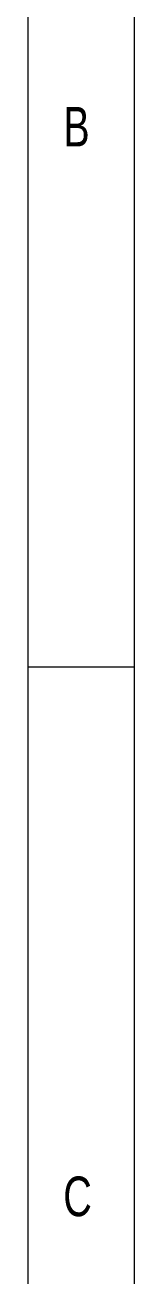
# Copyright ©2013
# Model space of a CAD drawing. Header units: inches. Extents: x 0.2 to 16.3, y 0.2 to 11.5.
# Drawn here: x 0.197 to 0.394, y 6.694 to 8.996 of the extents above; entities that cross this region are included whole.
import ezdxf

# ---------------------------------------------------------------- set-up
doc = ezdxf.new("R2010")
doc.units = ezdxf.units.IN
doc.header["$MEASUREMENT"] = 0
doc.styles.add('SLDTEXTSTYLE2', font='TXT', dxfattribs={"width": 0.75})

msp = doc.modelspace()

# ---------------------------------------------------------------- linework, layer by layer
at = {"color": 7, "linetype": 'Continuous', "lineweight": 18}
for p, q in [((0.1969, 11.4961), (0.1969, 0.1969)), ((0.3937, 11.2992), (0.3937, 0.3937)), ((0.1969, 7.815), (0.3937, 7.815))]:
    msp.add_line(p, q, dxfattribs=at)

# ---------------------------------------------------------------- texts
at = {"color": 7, "linetype": 'Continuous', "lineweight": 0, "char_height": 0.0729, "attachment_point": 1, "style": 'SLDTEXTSTYLE2'}
for s, insert in [('B', (0.2625, 8.8452)), ('C', (0.2625, 6.8767))]:
    msp.add_mtext(s, dxfattribs=dict(at, insert=insert))

doc.saveas('drawing.dxf')
